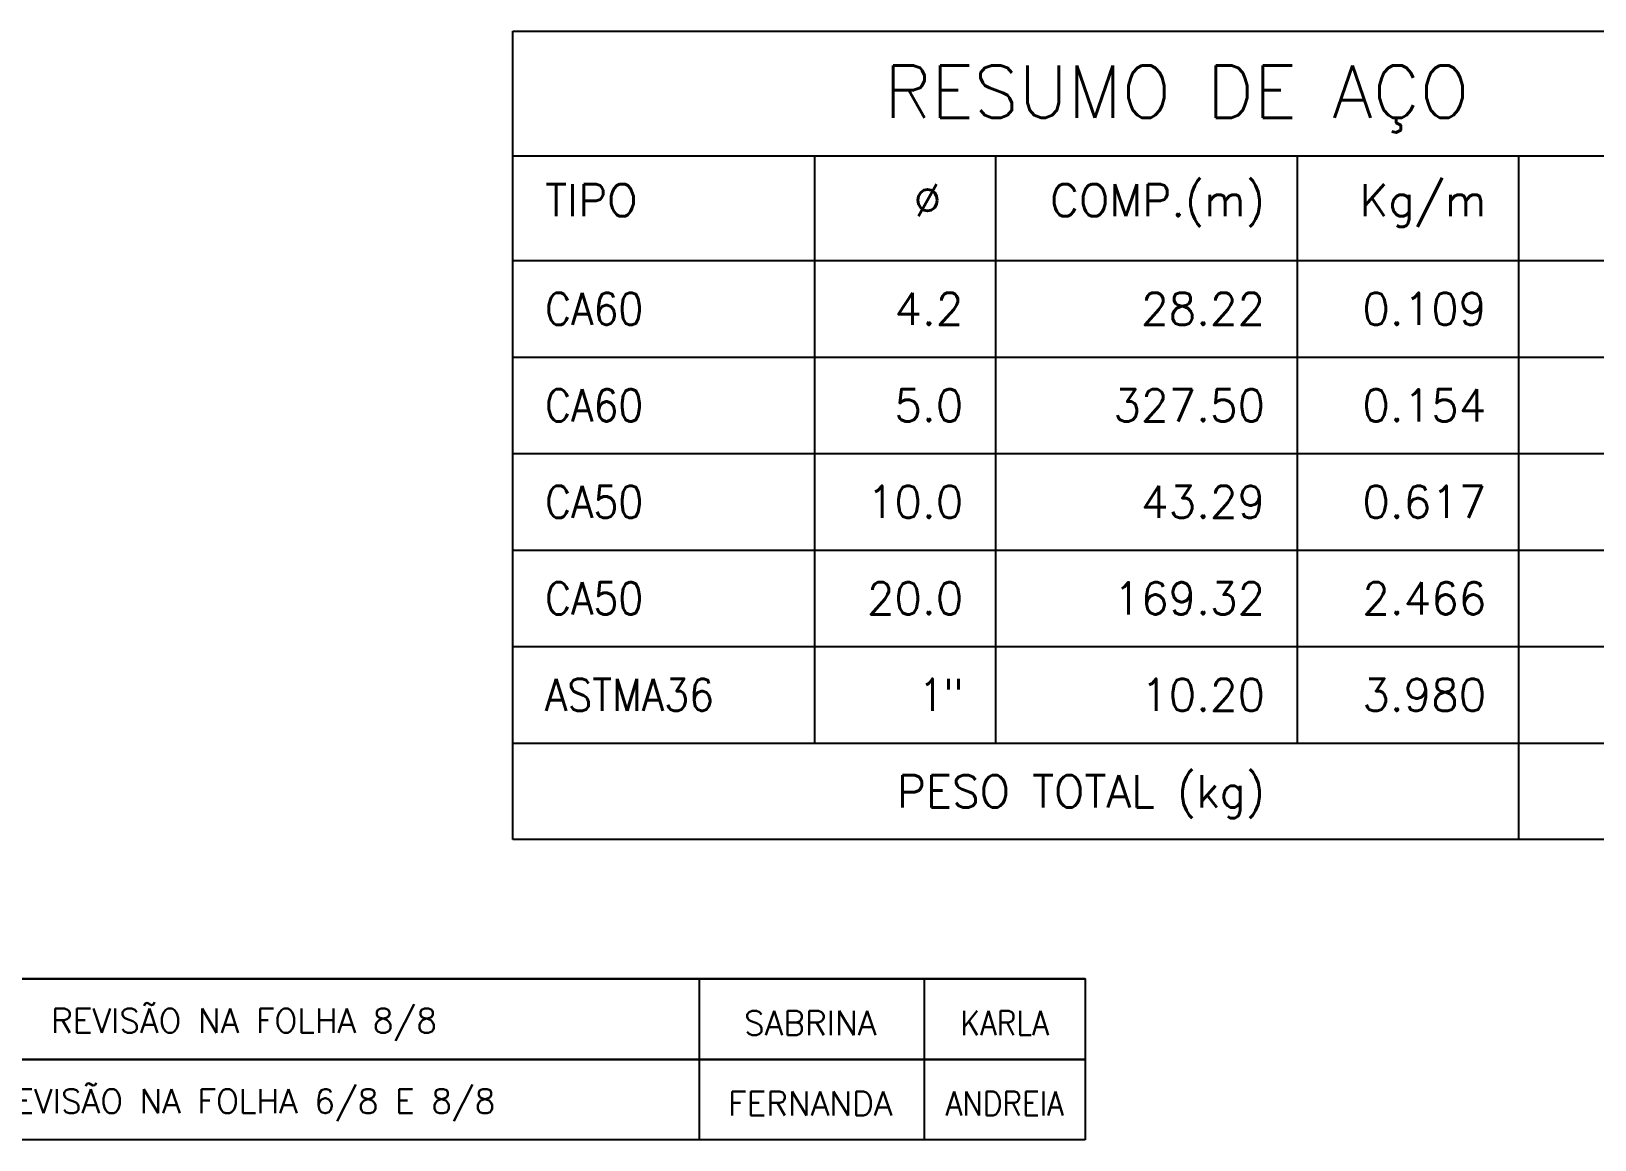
# Model space of a CAD drawing. Header units: centimetres. Extents: x 1658 to 27871, y 8240 to 11444.
# Drawn here: x 8027 to 8756, y 8781 to 9298 of the extents above; entities that cross this region are included whole.
import ezdxf
from ezdxf.enums import TextEntityAlignment as Align

# ---------------------------------------------------------------- set-up
doc = ezdxf.new("R2010")
doc.units = ezdxf.units.CM
doc.header["$LTSCALE"] = 50
doc.header["$MEASUREMENT"] = 0
doc.layers.add('FORMATO-PRECON', color=2, linetype='Continuous')
doc.layers.add('ListaF', color=3, linetype='Continuous')
doc.styles.add('PRECON-ROMANS', font='romans.shx')
doc.styles.get("Standard").update_dxf_attribs({"font": 'romans.shx'})

# ---------------------------------------------------------------- blocks, each defined once
blk = doc.blocks.new('REV-A3-V')
at = {"layer": 'FORMATO-PRECON', "color": 1}
for p, q in [((780, 50), (780, 9.14)), ((920, 50), (920, 9.14))]:
    blk.add_line(p, q, dxfattribs=at)
for points in [[(1020, 50), (0, 50)], [(780, 50), (780, 0)], [(920, 50), (920, 0)]]:
    blk.add_lwpolyline(points, dxfattribs=at)
blk.add_lwpolyline([(1020, 0), (0, 0), (0, 50), (1020, 50)], close=True, dxfattribs=at)
at = {"layer": 'FORMATO-PRECON', "color": 2, "style": 'PRECON-ROMANS', "flags": 12}
for p in [(24.75, 24.02), (132.78, 24.02), (497.22, 24.02)]:
    blk.add_attdef('X', text='', height=15, dxfattribs=at).set_placement(p, align=Align.MIDDLE_CENTER)
at = {"layer": 'FORMATO-PRECON', "style": 'PRECON-ROMANS', "flags": 12}
for p in [(849.12, 22.55), (970.03, 22.55)]:
    blk.add_attdef('X', text='', height=15, dxfattribs=at).set_placement(p, align=Align.MIDDLE_CENTER)

msp = doc.modelspace()

# ---------------------------------------------------------------- linework, layer by layer
at = {"layer": 'ListaF', "color": 2}
for p, q in [((8251.6, 8921.42), (8251.6, 9298.37)), ((8251.6, 9298.37), (8870.35, 9298.37)), ((8251.6, 9240.24), (8870.35, 9240.24)), ((8392.22, 9240.24), (8392.22, 8966.42)), ((8476.6, 9240.24), (8476.6, 8966.42)), ((8617.22, 9240.24), (8617.22, 8966.42)), ((8720.35, 9240.24), (8720.35, 8921.42)), ((8251.6, 9191.49), (8870.35, 9191.49)), ((8251.6, 9146.42), (8870.35, 9146.42)), ((8251.6, 9101.42), (8870.35, 9101.42)), ((8251.6, 9056.42), (8870.35, 9056.42)), ((8251.6, 9011.42), (8870.35, 9011.42)), ((8251.6, 8966.42), (8870.35, 8966.42)), ((8870.35, 8921.42), (8251.6, 8921.42))]:
    msp.add_line(p, q, dxfattribs=at)

# ---------------------------------------------------------------- block references
at = {"color": 1}
ref = msp.add_blockref('REV-A3-V', (7753.36, 8818.94), dxfattribs=dict(at, xscale=0.749999976233481, yscale=0.749999976233481, zscale=0.749999976233481))
ref.add_attrib('X', 'REVISÃO NA FOLHA 8/8', dxfattribs={"layer": 'FORMATO-PRECON', "color": 2, "height": 11.25, "rotation": 360, "style": 'PRECON-ROMANS', "flags": 12}).set_placement((8126.27, 8836.96), align=Align.MIDDLE_CENTER)
ref.add_attrib('X', 'SABRINA', dxfattribs={"layer": 'FORMATO-PRECON', "height": 11.25, "rotation": 360, "style": 'PRECON-ROMANS', "flags": 12}).set_placement((8390.2, 8835.86), align=Align.MIDDLE_CENTER)
ref.add_attrib('X', 'KARLA', dxfattribs={"layer": 'FORMATO-PRECON', "height": 11.25, "rotation": 360, "style": 'PRECON-ROMANS', "width": 0.9, "flags": 12}).set_placement((8480.88, 8835.86), align=Align.MIDDLE_CENTER)
ref = msp.add_blockref('REV-A3-V', (7753.36, 8781.44), dxfattribs=dict(at, xscale=0.749999976233481, yscale=0.749999976233481, zscale=0.749999976233481))
ref.add_attrib('X', 'REVISÃO NA FOLHA 6/8 E 8/8', dxfattribs={"layer": 'FORMATO-PRECON', "color": 2, "height": 11.25, "rotation": 360, "style": 'PRECON-ROMANS', "flags": 12}).set_placement((8126.27, 8799.46), align=Align.MIDDLE_CENTER)
ref.add_attrib('X', 'FERNANDA', dxfattribs={"layer": 'FORMATO-PRECON', "height": 11.25, "rotation": 360, "style": 'PRECON-ROMANS', "flags": 12}).set_placement((8390.2, 8798.36), align=Align.MIDDLE_CENTER)
ref.add_attrib('X', 'ANDREIA', dxfattribs={"layer": 'FORMATO-PRECON', "height": 11.25, "rotation": 360, "style": 'PRECON-ROMANS', "width": 0.9, "flags": 12}).set_placement((8480.88, 8798.36), align=Align.MIDDLE_CENTER)

# ---------------------------------------------------------------- texts
at = {"layer": 'ListaF', "color": 4}
msp.add_text('RESUMO DE AÇO', height=24.375, dxfattribs=at).set_placement((8560.97, 9270.24), align=Align.MIDDLE_CENTER)
at = {"layer": 'ListaF', "color": 2}
msp.add_text('TIPO', height=15, dxfattribs=at).set_placement((8266.6, 9219.62), align=Align.MIDDLE_LEFT)
for s, p in [('Ø ', (8461.6, 9219.62)), ('COMP.(m)', (8602.22, 9219.62)), ('Kg/m', (8705.35, 9219.62))]:
    msp.add_text(s, height=15, dxfattribs=at).set_placement(p, align=Align.MIDDLE_RIGHT)
at = {"layer": 'ListaF', "color": 3, "width": 0.9}
for s, p in [('CA60', (8266.6, 9168.92)), ('CA60', (8266.6, 9123.92)), ('CA50', (8266.6, 9078.92)), ('CA50', (8266.6, 9033.92)), ('ASTMA36', (8266.6, 8988.92))]:
    msp.add_text(s, height=15, dxfattribs=at).set_placement(p, align=Align.MIDDLE_LEFT)
at = {"layer": 'ListaF', "color": 3}
for s, p in [('4.2', (8461.6, 9168.92)), ('28.22', (8602.22, 9168.92)), ('0.109', (8705.35, 9168.92)), ('5.0', (8461.6, 9123.92)), ('327.50', (8602.22, 9123.92)), ('0.154', (8705.35, 9123.92)), ('10.0', (8461.6, 9078.92)), ('43.29', (8602.22, 9078.92)), ('0.617', (8705.35, 9078.92)), ('20.0', (8461.6, 9033.92)), ('169.32', (8602.22, 9033.92)), ('2.466', (8705.35, 9033.92)), ('10.20', (8602.22, 8988.92)), ('3.980', (8705.35, 8988.92)), ('PESO TOTAL (kg)', (8602.22, 8943.92))]:
    msp.add_text(s, height=15, dxfattribs=at).set_placement(p, align=Align.MIDDLE_RIGHT)
at = {"layer": 'ListaF', "color": 3, "width": 0.9}
msp.add_text('1"', height=15, dxfattribs=at).set_placement((8461.6, 8988.92), align=Align.MIDDLE_RIGHT)

doc.saveas('drawing.dxf')
